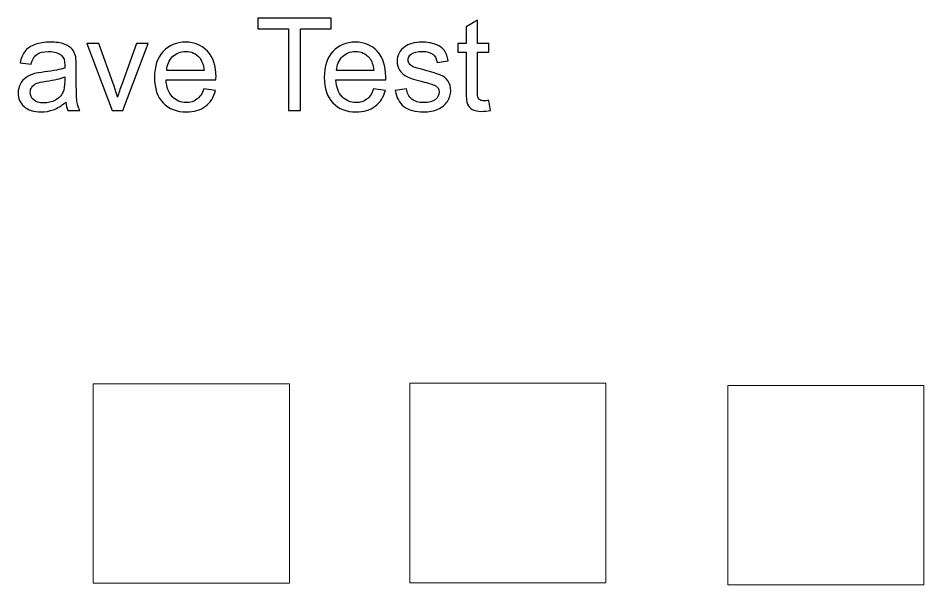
# Model space of a CAD drawing. Header units: centimetres. Extents: x -5.3 to 8.7, y 2.6 to 13.2.
# Drawn here: x -1.886 to 0.839, y 8.332 to 10.037 of the extents above; entities that cross this region are included whole.
import ezdxf

# ---------------------------------------------------------------- set-up
doc = ezdxf.new("R2010")
doc.units = ezdxf.units.CM
doc.header["$MEASUREMENT"] = 0
doc.layers.add('Layer 1', color=7, linetype='Continuous')

msp = doc.modelspace()

# ---------------------------------------------------------------- linework, layer by layer
at = {"layer": 'Layer 1', "color": 250, "lineweight": 9}
for points in [[(-0.70711, 8.3383), (-0.11715, 8.3383), (-0.11715, 8.9383), (-0.70711, 8.9383), (-0.70711, 8.3383)], [(-1.6595, 8.33702), (-1.06954, 8.33702), (-1.06954, 8.93702), (-1.6595, 8.93702), (-1.6595, 8.33702)], [(0.2493, 8.33195), (0.83926, 8.33195), (0.83926, 8.93195), (0.2493, 8.93195), (0.2493, 8.33195)]]:
    msp.add_lwpolyline(points, close=True, dxfattribs=at)
at = {"layer": 'Layer 1', "color": 250}
for points, knots in [([(-1.07256, 9.75901), (-1.07256, 9.75901), (-1.07256, 10.00426), (-1.07256, 10.00426), (-1.07256, 10.00426), (-1.16414, 10.00426), (-1.16414, 10.00426), (-1.16414, 10.00426), (-1.16414, 10.03686), (-1.16414, 10.03686), (-1.16414, 10.03686), (-0.94411, 10.03686), (-0.94411, 10.03686), (-0.94411, 10.03686), (-0.94411, 10.00426), (-0.94411, 10.00426), (-0.94411, 10.00426), (-1.0357, 10.00426), (-1.0357, 10.00426), (-1.0357, 10.00426), (-1.0357, 9.75901), (-1.0357, 9.75901), (-1.0357, 9.75901), (-1.07256, 9.75901), (-1.07256, 9.75901)], [0, 0, 0, 0, 0.125, 0.125, 0.125, 0.25, 0.25, 0.25, 0.375, 0.375, 0.375, 0.5, 0.5, 0.5, 0.625, 0.625, 0.625, 0.75, 0.75, 0.75, 0.875, 0.875, 0.875, 1, 1, 1, 1]), ([(-0.46945, 9.78947), (-0.46945, 9.78947), (-0.46479, 9.75933), (-0.46479, 9.75933), (-0.47436, 9.75733), (-0.48297, 9.75629), (-0.49047, 9.75629), (-0.50282, 9.75629), (-0.51239, 9.75823), (-0.51925, 9.76218), (-0.52604, 9.76612), (-0.53083, 9.77123), (-0.53361, 9.77764), (-0.53639, 9.78404), (-0.53775, 9.79749), (-0.53775, 9.818), (-0.53775, 9.818), (-0.53775, 9.93403), (-0.53775, 9.93403), (-0.53775, 9.93403), (-0.56297, 9.93403), (-0.56297, 9.93403), (-0.56297, 9.93403), (-0.56297, 9.96041), (-0.56297, 9.96041), (-0.56297, 9.96041), (-0.53775, 9.96041), (-0.53775, 9.96041), (-0.53775, 9.96041), (-0.53775, 10.01021), (-0.53775, 10.01021), (-0.53775, 10.01021), (-0.5036, 10.03072), (-0.5036, 10.03072), (-0.5036, 10.03072), (-0.5036, 9.96041), (-0.5036, 9.96041), (-0.5036, 9.96041), (-0.46945, 9.96041), (-0.46945, 9.96041), (-0.46945, 9.96041), (-0.46945, 9.93403), (-0.46945, 9.93403), (-0.46945, 9.93403), (-0.5036, 9.93403), (-0.5036, 9.93403), (-0.5036, 9.93403), (-0.5036, 9.81605), (-0.5036, 9.81605), (-0.5036, 9.80629), (-0.50302, 9.80002), (-0.50179, 9.79723), (-0.50062, 9.79445), (-0.49868, 9.79225), (-0.49597, 9.79057), (-0.49325, 9.78896), (-0.48937, 9.78811), (-0.48432, 9.78811), (-0.48057, 9.78811), (-0.47559, 9.78857), (-0.46945, 9.78947)], [0, 0, 0, 0, 0.05, 0.05, 0.05, 0.1, 0.1, 0.1, 0.15, 0.15, 0.15, 0.2, 0.2, 0.2, 0.25, 0.25, 0.25, 0.3, 0.3, 0.3, 0.35, 0.35, 0.35, 0.4, 0.4, 0.4, 0.45, 0.45, 0.45, 0.5, 0.5, 0.5, 0.55, 0.55, 0.55, 0.6, 0.6, 0.6, 0.65, 0.65, 0.65, 0.7, 0.7, 0.7, 0.75, 0.75, 0.75, 0.8, 0.8, 0.8, 0.85, 0.85, 0.85, 0.9, 0.9, 0.9, 0.95, 0.95, 0.95, 1, 1, 1, 1]), ([(-1.74243, 9.78423), (-1.7551, 9.77343), (-1.76733, 9.76587), (-1.77903, 9.7614), (-1.79074, 9.75694), (-1.80329, 9.75474), (-1.81674, 9.75474), (-1.83886, 9.75474), (-1.85587, 9.76011), (-1.86777, 9.77091), (-1.87967, 9.78165), (-1.88562, 9.79542), (-1.88562, 9.81217), (-1.88562, 9.82201), (-1.88336, 9.831), (-1.87889, 9.83914), (-1.87437, 9.84729), (-1.86848, 9.85376), (-1.86124, 9.85868), (-1.85393, 9.86359), (-1.84578, 9.86734), (-1.83666, 9.86987), (-1.82993, 9.87161), (-1.81978, 9.87329), (-1.80626, 9.87498), (-1.77871, 9.87821), (-1.75834, 9.88215), (-1.74534, 9.88668), (-1.74521, 9.89134), (-1.74514, 9.89431), (-1.74514, 9.89554), (-1.74514, 9.90938), (-1.74838, 9.91915), (-1.75484, 9.92484), (-1.76357, 9.93254), (-1.77657, 9.93635), (-1.79378, 9.93635), (-1.80988, 9.93635), (-1.82178, 9.93351), (-1.82942, 9.92788), (-1.83711, 9.92225), (-1.84274, 9.91229), (-1.84643, 9.89794), (-1.84643, 9.89794), (-1.8798, 9.90259), (-1.8798, 9.90259), (-1.87676, 9.91689), (-1.87178, 9.92846), (-1.86479, 9.93726), (-1.85781, 9.94605), (-1.84772, 9.95278), (-1.83453, 9.95757), (-1.8214, 9.96229), (-1.80607, 9.96468), (-1.78873, 9.96468), (-1.77153, 9.96468), (-1.7575, 9.96268), (-1.74669, 9.9586), (-1.73596, 9.95453), (-1.728, 9.94948), (-1.72296, 9.94334), (-1.71791, 9.93719), (-1.71436, 9.92943), (-1.71229, 9.92005), (-1.71119, 9.91423), (-1.7106, 9.90376), (-1.7106, 9.88869), (-1.7106, 9.88869), (-1.7106, 9.84341), (-1.7106, 9.84341), (-1.7106, 9.81179), (-1.70989, 9.7918), (-1.70847, 9.78333), (-1.70711, 9.77486), (-1.70427, 9.76677), (-1.70013, 9.75901), (-1.70013, 9.75901), (-1.73583, 9.75901), (-1.73583, 9.75901), (-1.73926, 9.76619), (-1.74146, 9.7746), (-1.74243, 9.78423)], [0, 0, 0, 0, 0.037037, 0.037037, 0.037037, 0.0740741, 0.0740741, 0.0740741, 0.1111111, 0.1111111, 0.1111111, 0.1481481, 0.1481481, 0.1481481, 0.1851852, 0.1851852, 0.1851852, 0.2222222, 0.2222222, 0.2222222, 0.2592593, 0.2592593, 0.2592593, 0.2962963, 0.2962963, 0.2962963, 0.3333333, 0.3333333, 0.3333333, 0.3703704, 0.3703704, 0.3703704, 0.4074074, 0.4074074, 0.4074074, 0.4444444, 0.4444444, 0.4444444, 0.4814815, 0.4814815, 0.4814815, 0.5185185, 0.5185185, 0.5185185, 0.5555556, 0.5555556, 0.5555556, 0.5925926, 0.5925926, 0.5925926, 0.6296296, 0.6296296, 0.6296296, 0.6666667, 0.6666667, 0.6666667, 0.7037037, 0.7037037, 0.7037037, 0.7407407, 0.7407407, 0.7407407, 0.7777778, 0.7777778, 0.7777778, 0.8148148, 0.8148148, 0.8148148, 0.8518519, 0.8518519, 0.8518519, 0.8888889, 0.8888889, 0.8888889, 0.9259259, 0.9259259, 0.9259259, 0.962963, 0.962963, 0.962963, 1, 1, 1, 1]), ([(-1.60311, 9.75901), (-1.60311, 9.75901), (-1.6791, 9.96041), (-1.6791, 9.96041), (-1.6791, 9.96041), (-1.64256, 9.96041), (-1.64256, 9.96041), (-1.64256, 9.96041), (-1.59949, 9.83979), (-1.59949, 9.83979), (-1.59483, 9.82679), (-1.5905, 9.81327), (-1.58655, 9.79924), (-1.58351, 9.80985), (-1.57931, 9.82259), (-1.57381, 9.83753), (-1.57381, 9.83753), (-1.52905, 9.96041), (-1.52905, 9.96041), (-1.52905, 9.96041), (-1.494, 9.96041), (-1.494, 9.96041), (-1.494, 9.96041), (-1.57025, 9.75901), (-1.57025, 9.75901), (-1.57025, 9.75901), (-1.60311, 9.75901), (-1.60311, 9.75901)], [0, 0, 0, 0, 0.1111111, 0.1111111, 0.1111111, 0.2222222, 0.2222222, 0.2222222, 0.3333333, 0.3333333, 0.3333333, 0.4444444, 0.4444444, 0.4444444, 0.5555556, 0.5555556, 0.5555556, 0.6666667, 0.6666667, 0.6666667, 0.7777778, 0.7777778, 0.7777778, 0.8888889, 0.8888889, 0.8888889, 1, 1, 1, 1]), ([(-1.32674, 9.8242), (-1.32674, 9.8242), (-1.29143, 9.81955), (-1.29143, 9.81955), (-1.29693, 9.79904), (-1.30721, 9.78307), (-1.32222, 9.77175), (-1.33722, 9.76043), (-1.35637, 9.75474), (-1.37971, 9.75474), (-1.40908, 9.75474), (-1.43236, 9.7638), (-1.44957, 9.78191), (-1.46677, 9.79995), (-1.47537, 9.82537), (-1.47537, 9.85803), (-1.47537, 9.89179), (-1.46671, 9.91805), (-1.44931, 9.93668), (-1.43191, 9.95537), (-1.40934, 9.96468), (-1.38159, 9.96468), (-1.35475, 9.96468), (-1.33282, 9.95556), (-1.31581, 9.93726), (-1.2988, 9.91896), (-1.29027, 9.89321), (-1.29027, 9.86003), (-1.29027, 9.85803), (-1.29033, 9.85499), (-1.29046, 9.85098), (-1.29046, 9.85098), (-1.44045, 9.85098), (-1.44045, 9.85098), (-1.43915, 9.82893), (-1.43294, 9.81198), (-1.42169, 9.80027), (-1.4105, 9.78857), (-1.39647, 9.78268), (-1.37971, 9.78268), (-1.36723, 9.78268), (-1.35656, 9.78598), (-1.34776, 9.79258), (-1.3389, 9.79917), (-1.33192, 9.80972), (-1.32674, 9.8242)], [0, 0, 0, 0, 0.0666667, 0.0666667, 0.0666667, 0.1333333, 0.1333333, 0.1333333, 0.2, 0.2, 0.2, 0.2666667, 0.2666667, 0.2666667, 0.3333333, 0.3333333, 0.3333333, 0.4, 0.4, 0.4, 0.4666667, 0.4666667, 0.4666667, 0.5333333, 0.5333333, 0.5333333, 0.6, 0.6, 0.6, 0.6666667, 0.6666667, 0.6666667, 0.7333333, 0.7333333, 0.7333333, 0.8, 0.8, 0.8, 0.8666667, 0.8666667, 0.8666667, 0.9333333, 0.9333333, 0.9333333, 1, 1, 1, 1]), ([(-0.81605, 9.8242), (-0.81605, 9.8242), (-0.78074, 9.81955), (-0.78074, 9.81955), (-0.78624, 9.79904), (-0.79652, 9.78307), (-0.81153, 9.77175), (-0.82653, 9.76043), (-0.84568, 9.75474), (-0.86902, 9.75474), (-0.89839, 9.75474), (-0.92167, 9.7638), (-0.93888, 9.78191), (-0.95608, 9.79995), (-0.96468, 9.82537), (-0.96468, 9.85803), (-0.96468, 9.89179), (-0.95602, 9.91805), (-0.93862, 9.93668), (-0.92122, 9.95537), (-0.89865, 9.96468), (-0.8709, 9.96468), (-0.84406, 9.96468), (-0.82213, 9.95556), (-0.80512, 9.93726), (-0.78811, 9.91896), (-0.77958, 9.89321), (-0.77958, 9.86003), (-0.77958, 9.85803), (-0.77964, 9.85499), (-0.77977, 9.85098), (-0.77977, 9.85098), (-0.92976, 9.85098), (-0.92976, 9.85098), (-0.92846, 9.82893), (-0.92225, 9.81198), (-0.911, 9.80027), (-0.89981, 9.78857), (-0.88578, 9.78268), (-0.86902, 9.78268), (-0.85654, 9.78268), (-0.84587, 9.78598), (-0.83707, 9.79258), (-0.82821, 9.79917), (-0.82123, 9.80972), (-0.81605, 9.8242)], [0, 0, 0, 0, 0.0666667, 0.0666667, 0.0666667, 0.1333333, 0.1333333, 0.1333333, 0.2, 0.2, 0.2, 0.2666667, 0.2666667, 0.2666667, 0.3333333, 0.3333333, 0.3333333, 0.4, 0.4, 0.4, 0.4666667, 0.4666667, 0.4666667, 0.5333333, 0.5333333, 0.5333333, 0.6, 0.6, 0.6, 0.6666667, 0.6666667, 0.6666667, 0.7333333, 0.7333333, 0.7333333, 0.8, 0.8, 0.8, 0.8666667, 0.8666667, 0.8666667, 0.9333333, 0.9333333, 0.9333333, 1, 1, 1, 1]), ([(-0.75118, 9.81916), (-0.75118, 9.81916), (-0.71742, 9.82459), (-0.71742, 9.82459), (-0.71554, 9.81107), (-0.71024, 9.80073), (-0.70157, 9.79348), (-0.69291, 9.7863), (-0.68075, 9.78268), (-0.66522, 9.78268), (-0.64951, 9.78268), (-0.63787, 9.78585), (-0.63023, 9.79225), (-0.62267, 9.79859), (-0.61885, 9.80609), (-0.61885, 9.8147), (-0.61885, 9.82239), (-0.62228, 9.82847), (-0.62907, 9.83287), (-0.63386, 9.83591), (-0.6455, 9.83973), (-0.664, 9.84445), (-0.68896, 9.85072), (-0.70623, 9.85615), (-0.71593, 9.86075), (-0.72557, 9.8654), (-0.73288, 9.87174), (-0.73786, 9.87989), (-0.74284, 9.88798), (-0.74536, 9.89697), (-0.74536, 9.9068), (-0.74536, 9.91579), (-0.74329, 9.92406), (-0.73921, 9.9317), (-0.73508, 9.93933), (-0.72951, 9.94567), (-0.72246, 9.95071), (-0.71716, 9.95459), (-0.70992, 9.95789), (-0.7008, 9.96061), (-0.69161, 9.96332), (-0.68185, 9.96468), (-0.67137, 9.96468), (-0.65559, 9.96468), (-0.64175, 9.96242), (-0.62985, 9.95783), (-0.61788, 9.9533), (-0.60909, 9.94709), (-0.60339, 9.93933), (-0.59777, 9.9315), (-0.59382, 9.92109), (-0.59169, 9.90803), (-0.59169, 9.90803), (-0.62506, 9.90337), (-0.62506, 9.90337), (-0.62655, 9.91385), (-0.63095, 9.92206), (-0.63819, 9.92795), (-0.64543, 9.93383), (-0.65565, 9.93674), (-0.66891, 9.93674), (-0.6845, 9.93674), (-0.69569, 9.93415), (-0.70235, 9.92898), (-0.70901, 9.92381), (-0.71237, 9.91773), (-0.71237, 9.91081), (-0.71237, 9.90641), (-0.71102, 9.9024), (-0.70823, 9.89884), (-0.70545, 9.89522), (-0.70112, 9.89218), (-0.69517, 9.88979), (-0.69174, 9.88849), (-0.68178, 9.88558), (-0.6651, 9.88105), (-0.64104, 9.87465), (-0.62422, 9.86935), (-0.61465, 9.86527), (-0.60508, 9.8612), (-0.59757, 9.85518), (-0.59214, 9.84742), (-0.58664, 9.8396), (-0.58393, 9.8299), (-0.58393, 9.81825), (-0.58393, 9.80694), (-0.58722, 9.79626), (-0.59389, 9.78624), (-0.60055, 9.77621), (-0.61012, 9.76845), (-0.6226, 9.76296), (-0.63515, 9.75746), (-0.64931, 9.75474), (-0.6651, 9.75474), (-0.69122, 9.75474), (-0.71121, 9.76017), (-0.72492, 9.77098), (-0.73863, 9.78184), (-0.74736, 9.79788), (-0.75118, 9.81916)], [0, 0, 0, 0, 0.030303, 0.030303, 0.030303, 0.0606061, 0.0606061, 0.0606061, 0.0909091, 0.0909091, 0.0909091, 0.1212121, 0.1212121, 0.1212121, 0.1515152, 0.1515152, 0.1515152, 0.1818182, 0.1818182, 0.1818182, 0.2121212, 0.2121212, 0.2121212, 0.2424242, 0.2424242, 0.2424242, 0.2727273, 0.2727273, 0.2727273, 0.3030303, 0.3030303, 0.3030303, 0.3333333, 0.3333333, 0.3333333, 0.3636364, 0.3636364, 0.3636364, 0.3939394, 0.3939394, 0.3939394, 0.4242424, 0.4242424, 0.4242424, 0.4545455, 0.4545455, 0.4545455, 0.4848485, 0.4848485, 0.4848485, 0.5151515, 0.5151515, 0.5151515, 0.5454545, 0.5454545, 0.5454545, 0.5757576, 0.5757576, 0.5757576, 0.6060606, 0.6060606, 0.6060606, 0.6363636, 0.6363636, 0.6363636, 0.6666667, 0.6666667, 0.6666667, 0.6969697, 0.6969697, 0.6969697, 0.7272727, 0.7272727, 0.7272727, 0.7575758, 0.7575758, 0.7575758, 0.7878788, 0.7878788, 0.7878788, 0.8181818, 0.8181818, 0.8181818, 0.8484848, 0.8484848, 0.8484848, 0.8787879, 0.8787879, 0.8787879, 0.9090909, 0.9090909, 0.9090909, 0.9393939, 0.9393939, 0.9393939, 0.969697, 0.969697, 0.969697, 1, 1, 1, 1]), ([(-1.43851, 9.87892), (-1.43851, 9.87892), (-1.32636, 9.87892), (-1.32636, 9.87892), (-1.32784, 9.89587), (-1.33218, 9.90854), (-1.33923, 9.91702), (-1.35003, 9.93014), (-1.36413, 9.93674), (-1.3814, 9.93674), (-1.39705, 9.93674), (-1.41018, 9.9315), (-1.42085, 9.92103), (-1.43146, 9.91055), (-1.43734, 9.89651), (-1.43851, 9.87892)], [0, 0, 0, 0, 0.2, 0.2, 0.2, 0.4, 0.4, 0.4, 0.6, 0.6, 0.6, 0.8, 0.8, 0.8, 1, 1, 1, 1]), ([(-0.92782, 9.87892), (-0.92782, 9.87892), (-0.81567, 9.87892), (-0.81567, 9.87892), (-0.81715, 9.89587), (-0.82149, 9.90854), (-0.82854, 9.91702), (-0.83934, 9.93014), (-0.85344, 9.93674), (-0.87071, 9.93674), (-0.88636, 9.93674), (-0.89949, 9.9315), (-0.91016, 9.92103), (-0.92077, 9.91055), (-0.92665, 9.89651), (-0.92782, 9.87892)], [0, 0, 0, 0, 0.2, 0.2, 0.2, 0.4, 0.4, 0.4, 0.6, 0.6, 0.6, 0.8, 0.8, 0.8, 1, 1, 1, 1]), ([(-1.74514, 9.85991), (-1.75756, 9.85486), (-1.77619, 9.85059), (-1.80102, 9.8471), (-1.81512, 9.84509), (-1.82508, 9.84283), (-1.8309, 9.84031), (-1.83672, 9.83779), (-1.84119, 9.8341), (-1.84436, 9.82931), (-1.84753, 9.82446), (-1.84914, 9.81909), (-1.84914, 9.81314), (-1.84914, 9.80415), (-1.84571, 9.79659), (-1.83879, 9.79057), (-1.83187, 9.78456), (-1.82178, 9.78152), (-1.80853, 9.78152), (-1.7954, 9.78152), (-1.78369, 9.78436), (-1.77341, 9.79012), (-1.76319, 9.79581), (-1.75562, 9.80364), (-1.75083, 9.81353), (-1.74715, 9.82123), (-1.74534, 9.83255), (-1.74534, 9.84749), (-1.74534, 9.84749), (-1.74514, 9.85991), (-1.74514, 9.85991)], [0, 0, 0, 0, 0.1, 0.1, 0.1, 0.2, 0.2, 0.2, 0.3, 0.3, 0.3, 0.4, 0.4, 0.4, 0.5, 0.5, 0.5, 0.6, 0.6, 0.6, 0.7, 0.7, 0.7, 0.8, 0.8, 0.8, 0.9, 0.9, 0.9, 1, 1, 1, 1])]:
    msp.add_open_spline(points, degree=3, knots=knots, dxfattribs=at)

doc.saveas('drawing.dxf')
